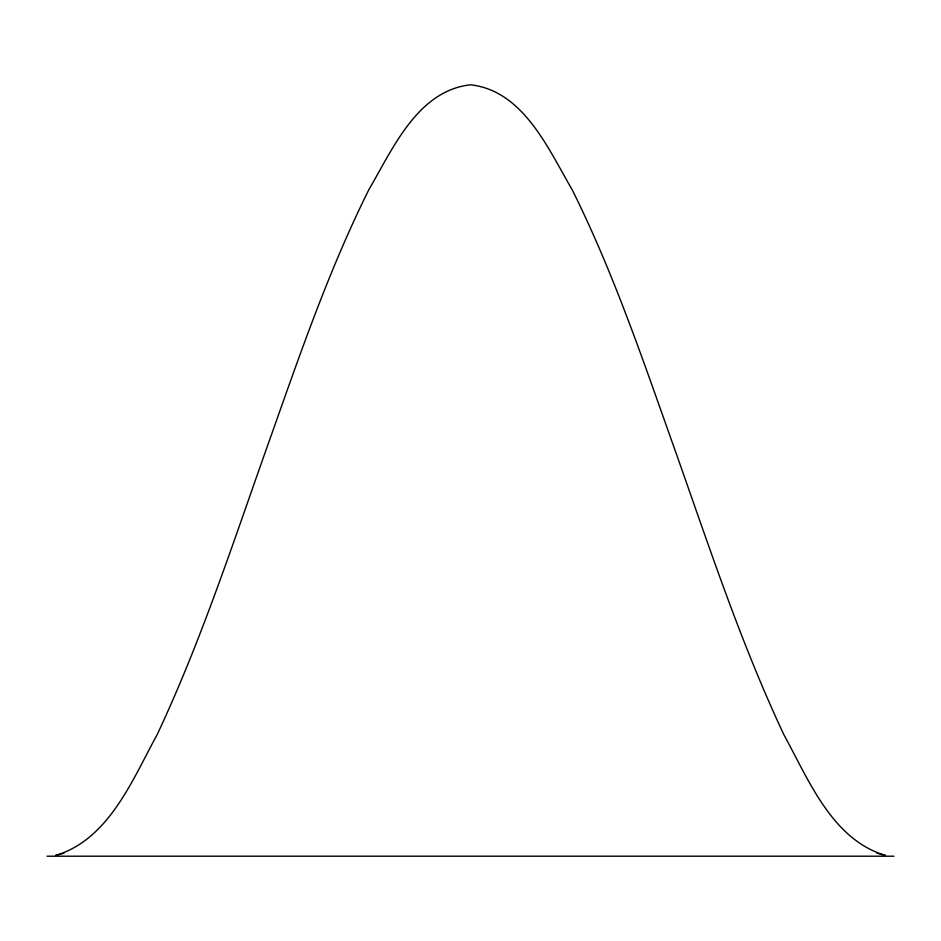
<?xml version="1.0" encoding="UTF-8"?>
<svg xmlns="http://www.w3.org/2000/svg" width="941" height="941" viewBox="0 0 941 941"><rect width="100%" height="100%" fill="white"/><g stroke="black" fill="none" stroke-linecap="round" stroke-linejoin="round"><path stroke-width="1.41" d="M63.988 853.193L55.519 855.463C109.144 839.466 132.505 779.442 157.147 734.65C200.915 641.503 232.862 543.439 267.244 446.599C298.097 359.838 327.715 272.22 368.872 189.659C392.562 149.231 417.51 90.665 470.5 84.796C523.49 90.665 548.438 149.231 572.128 189.659C613.285 272.22 642.903 359.838 673.756 446.599C708.138 543.439 740.085 641.503 783.853 734.65C808.495 779.442 831.856 839.466 885.481 855.463L877.012 853.193M47.05 856.204L893.95 856.204"/></g></svg>
